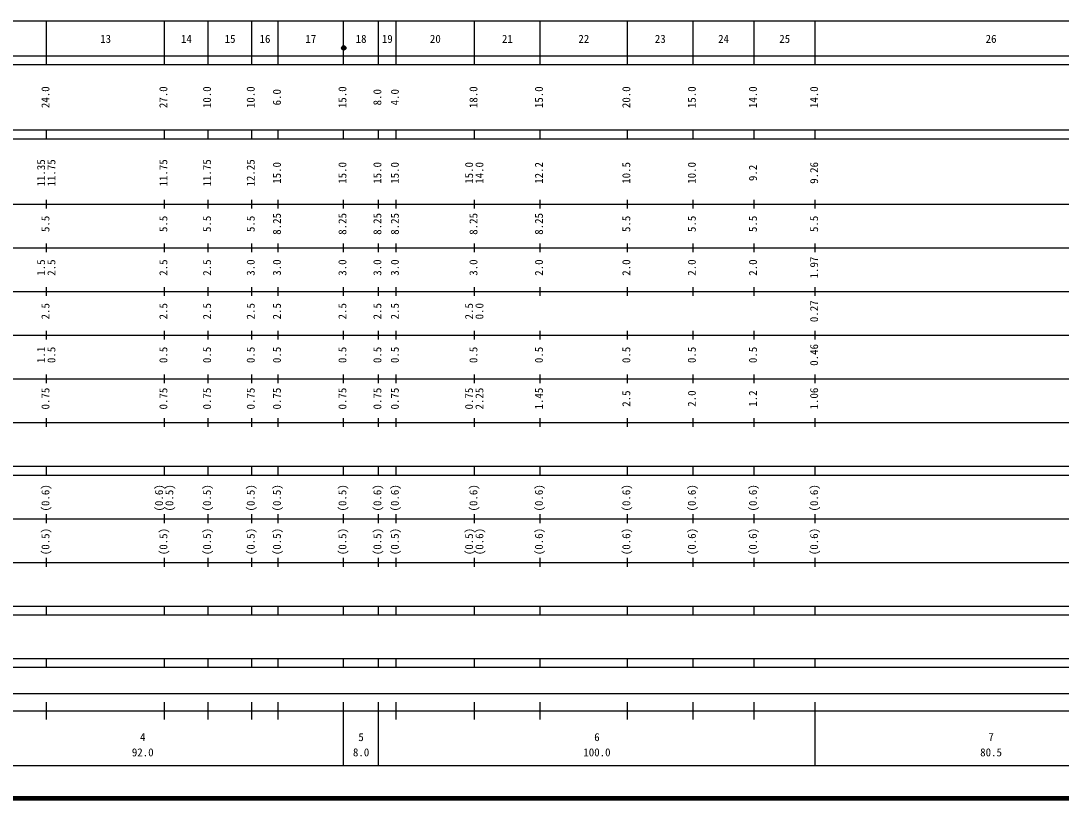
# Model space of a CAD drawing. Units: millimetres on the paper, enlarged 1000 times. Extents: x 40000 to 680000, y 20000 to 380000.
# Drawn here: x 286082 to 524303, y 20000 to 198000 of the extents above; entities that cross this region are included whole.
import ezdxf
from ezdxf.enums import TextEntityAlignment as Align

# ---------------------------------------------------------------- set-up
doc = ezdxf.new("R2010")
doc.units = ezdxf.units.MM
doc.header["$LTSCALE"] = 1000
doc.layers.add('M-TTL', color=2, linetype='Continuous', lineweight=140)
doc.layers.add('M-TTL-BAND', color=7, linetype='Continuous', lineweight=25)
doc.styles.add('ＭＳ ゴシック', font='')
doc.styles.get('ＭＳ ゴシック').set_extended_font_data('MS Gothic')

msp = doc.modelspace()

# ---------------------------------------------------------------- hatches: boundary and pattern name
at = {"layer": 'M-TTL-BAND'}
msp.add_hatch(color=256, dxfattribs=at).paths.add_polyline_path([(360517, 191790, 1), (359517, 191790, 1)])

# ---------------------------------------------------------------- linework, layer by layer
at = {"layer": 'M-TTL'}
msp.add_line((40000, 20000), (680000, 20000), dxfattribs=at)
at = {"layer": 'M-TTL-BAND'}
for p, q in [((68000, 198000), (579000, 198000)), ((292000, 188000), (292000, 198000)), ((319000, 188000), (319000, 198000)), ((329000, 188000), (329000, 198000)), ((339000, 188000), (339000, 198000)), ((345000, 188000), (345000, 198000)), ((360000, 188000), (360000, 198000)), ((368000, 188000), (368000, 198000)), ((372000, 188000), (372000, 198000)), ((390000, 188000), (390000, 198000)), ((405000, 188000), (405000, 198000)), ((425000, 188000), (425000, 198000)), ((440000, 188000), (440000, 198000)), ((454000, 188000), (454000, 198000)), ((468000, 188000), (468000, 198000)), ((40000, 190000), (579000, 190000)), ((40000, 188000), (579000, 188000)), ((40000, 173000), (579000, 173000)), ((292000, 171000), (292000, 173000)), ((319000, 171000), (319000, 173000)), ((329000, 171000), (329000, 173000)), ((339000, 171000), (339000, 173000)), ((345000, 171000), (345000, 173000)), ((360000, 171000), (360000, 173000)), ((368000, 171000), (368000, 173000)), ((372000, 171000), (372000, 173000)), ((390000, 171000), (390000, 173000)), ((405000, 171000), (405000, 173000)), ((425000, 171000), (425000, 173000)), ((440000, 171000), (440000, 173000)), ((454000, 171000), (454000, 173000)), ((468000, 171000), (468000, 173000)), ((40000, 171000), (579000, 171000)), ((40000, 156000), (579000, 156000)), ((292000, 155000), (292000, 157000)), ((319000, 155000), (319000, 157000)), ((329000, 155000), (329000, 157000)), ((339000, 155000), (339000, 157000)), ((345000, 155000), (345000, 157000)), ((360000, 155000), (360000, 157000)), ((368000, 155000), (368000, 157000)), ((372000, 155000), (372000, 157000)), ((390000, 155000), (390000, 157000)), ((405000, 155000), (405000, 157000)), ((425000, 155000), (425000, 157000)), ((440000, 155000), (440000, 157000)), ((454000, 155000), (454000, 157000)), ((468000, 155000), (468000, 157000)), ((46000, 146000), (579000, 146000)), ((292000, 145000), (292000, 147000)), ((319000, 145000), (319000, 147000)), ((329000, 145000), (329000, 147000)), ((339000, 145000), (339000, 147000)), ((345000, 145000), (345000, 147000)), ((360000, 145000), (360000, 147000)), ((368000, 145000), (368000, 147000)), ((372000, 145000), (372000, 147000)), ((390000, 145000), (390000, 147000)), ((405000, 145000), (405000, 147000)), ((425000, 145000), (425000, 147000)), ((440000, 145000), (440000, 147000)), ((454000, 145000), (454000, 147000)), ((468000, 145000), (468000, 147000)), ((52000, 136000), (579000, 136000)), ((292000, 135000), (292000, 137000)), ((319000, 135000), (319000, 137000)), ((329000, 135000), (329000, 137000)), ((339000, 135000), (339000, 137000)), ((345000, 135000), (345000, 137000)), ((360000, 135000), (360000, 137000)), ((368000, 135000), (368000, 137000)), ((372000, 135000), (372000, 137000)), ((390000, 135000), (390000, 137000)), ((405000, 135000), (405000, 137000)), ((425000, 135000), (425000, 137000)), ((440000, 135000), (440000, 137000)), ((454000, 135000), (454000, 137000)), ((468000, 135000), (468000, 137000)), ((292000, 125000), (292000, 127000)), ((319000, 125000), (319000, 127000)), ((329000, 125000), (329000, 127000)), ((339000, 125000), (339000, 127000)), ((345000, 125000), (345000, 127000)), ((360000, 125000), (360000, 127000)), ((368000, 125000), (368000, 127000)), ((372000, 125000), (372000, 127000)), ((390000, 125000), (390000, 127000)), ((405000, 125000), (405000, 127000)), ((425000, 125000), (425000, 127000)), ((440000, 125000), (440000, 127000)), ((454000, 125000), (454000, 127000)), ((468000, 125000), (468000, 127000)), ((46000, 126000), (579000, 126000)), ((292000, 115000), (292000, 117000)), ((319000, 115000), (319000, 117000)), ((329000, 115000), (329000, 117000)), ((339000, 115000), (339000, 117000)), ((345000, 115000), (345000, 117000)), ((360000, 115000), (360000, 117000)), ((368000, 115000), (368000, 117000)), ((372000, 115000), (372000, 117000)), ((390000, 115000), (390000, 117000)), ((405000, 115000), (405000, 117000)), ((425000, 115000), (425000, 117000)), ((440000, 115000), (440000, 117000)), ((454000, 115000), (454000, 117000)), ((468000, 115000), (468000, 117000)), ((52000, 116000), (579000, 116000)), ((46000, 106000), (579000, 106000)), ((292000, 105000), (292000, 107000)), ((319000, 105000), (319000, 107000)), ((329000, 105000), (329000, 107000)), ((339000, 105000), (339000, 107000)), ((345000, 105000), (345000, 107000)), ((360000, 105000), (360000, 107000)), ((368000, 105000), (368000, 107000)), ((372000, 105000), (372000, 107000)), ((390000, 105000), (390000, 107000)), ((405000, 105000), (405000, 107000)), ((425000, 105000), (425000, 107000)), ((440000, 105000), (440000, 107000)), ((454000, 105000), (454000, 107000)), ((468000, 105000), (468000, 107000)), ((40000, 96000), (579000, 96000)), ((292000, 94000), (292000, 96000)), ((319000, 94000), (319000, 96000)), ((329000, 94000), (329000, 96000)), ((339000, 94000), (339000, 96000)), ((345000, 94000), (345000, 96000)), ((360000, 94000), (360000, 96000)), ((368000, 94000), (368000, 96000)), ((372000, 94000), (372000, 96000)), ((390000, 94000), (390000, 96000)), ((405000, 94000), (405000, 96000)), ((425000, 94000), (425000, 96000)), ((440000, 94000), (440000, 96000)), ((454000, 94000), (454000, 96000)), ((468000, 94000), (468000, 96000)), ((40000, 94000), (579000, 94000)), ((49000, 84000), (579000, 84000)), ((292000, 83000), (292000, 85000)), ((319000, 83000), (319000, 85000)), ((329000, 83000), (329000, 85000)), ((339000, 83000), (339000, 85000)), ((345000, 83000), (345000, 85000)), ((360000, 83000), (360000, 85000)), ((368000, 83000), (368000, 85000)), ((372000, 83000), (372000, 85000)), ((390000, 83000), (390000, 85000)), ((405000, 83000), (405000, 85000)), ((425000, 83000), (425000, 85000)), ((440000, 83000), (440000, 85000)), ((454000, 83000), (454000, 85000)), ((468000, 83000), (468000, 85000)), ((40000, 74000), (579000, 74000)), ((292000, 73000), (292000, 75000)), ((319000, 73000), (319000, 75000)), ((329000, 73000), (329000, 75000)), ((339000, 73000), (339000, 75000)), ((345000, 73000), (345000, 75000)), ((360000, 73000), (360000, 75000)), ((368000, 73000), (368000, 75000)), ((372000, 73000), (372000, 75000)), ((390000, 73000), (390000, 75000)), ((405000, 73000), (405000, 75000)), ((425000, 73000), (425000, 75000)), ((440000, 73000), (440000, 75000)), ((454000, 73000), (454000, 75000)), ((468000, 73000), (468000, 75000)), ((40000, 64000), (579000, 64000)), ((40000, 62000), (579000, 62000)), ((292000, 62000), (292000, 64000)), ((319000, 62000), (319000, 64000)), ((329000, 62000), (329000, 64000)), ((339000, 62000), (339000, 64000)), ((345000, 62000), (345000, 64000)), ((360000, 62000), (360000, 64000)), ((368000, 62000), (368000, 64000)), ((372000, 62000), (372000, 64000)), ((390000, 62000), (390000, 64000)), ((405000, 62000), (405000, 64000)), ((425000, 62000), (425000, 64000)), ((440000, 62000), (440000, 64000)), ((454000, 62000), (454000, 64000)), ((468000, 62000), (468000, 64000)), ((40000, 52000), (579000, 52000)), ((292000, 50000), (292000, 52000)), ((319000, 50000), (319000, 52000)), ((329000, 50000), (329000, 52000)), ((339000, 50000), (339000, 52000)), ((345000, 50000), (345000, 52000)), ((360000, 50000), (360000, 52000)), ((368000, 50000), (368000, 52000)), ((372000, 50000), (372000, 52000)), ((390000, 50000), (390000, 52000)), ((405000, 50000), (405000, 52000)), ((425000, 50000), (425000, 52000)), ((440000, 50000), (440000, 52000)), ((454000, 50000), (454000, 52000)), ((468000, 50000), (468000, 52000)), ((40000, 50000), (579000, 50000)), ((71000, 44000), (565000, 44000)), ((292000, 38000), (292000, 42000)), ((319000, 38000), (319000, 42000)), ((329000, 38000), (329000, 42000)), ((339000, 38000), (339000, 42000)), ((345000, 38000), (345000, 42000)), ((360000, 27500), (360000, 42000)), ((368000, 27500), (368000, 42000)), ((372000, 38000), (372000, 42000)), ((390000, 38000), (390000, 42000)), ((405000, 38000), (405000, 42000)), ((425000, 38000), (425000, 42000)), ((440000, 38000), (440000, 42000)), ((454000, 38000), (454000, 42000)), ((468000, 27500), (468000, 42000)), ((40000, 40000), (579000, 40000)), ((68000, 27500), (579000, 27500))]:
    msp.add_line(p, q, dxfattribs=at)
msp.add_circle((360017, 191790), 500, dxfattribs=at)

# ---------------------------------------------------------------- texts
at = {"layer": 'M-TTL-BAND', "style": 'ＭＳ ゴシック'}
for s, p in [('13', (305500, 192405)), ('14', (324000, 192405)), ('15', (334000, 192405)), ('16', (342000, 192405)), ('17', (352500, 192405)), ('18', (364000, 192405)), ('19', (370000, 192405)), ('20', (381000, 192405)), ('21', (397500, 192405)), ('22', (415000, 192405)), ('23', (432500, 192405)), ('24', (447000, 192405)), ('25', (461000, 192405)), ('26', (508250, 192405)), ('4', (314000, 32523)), ('5', (364000, 32523)), ('6', (418000, 32523)), ('7', (508250, 32523)), ('92.0', (314000, 29033)), ('8.0', (364000, 29033)), ('100.0', (418000, 29033)), ('80.5', (508250, 29033))]:
    msp.add_text(s, height=1833, dxfattribs=at).set_placement(p, align=Align.BOTTOM_CENTER)
for s, p in [('24.0', (293181, 180500)), ('27.0', (320181, 180500)), ('10.0', (330181, 180500)), ('10.0', (340181, 180500)), ('6.0', (346181, 180500)), ('15.0', (361181, 180500)), ('8.0', (369181, 180500)), ('4.0', (373181, 180500)), ('18.0', (391181, 180500)), ('15.0', (406181, 180500)), ('20.0', (426181, 180500)), ('15.0', (441181, 180500)), ('14.0', (455181, 180500)), ('14.0', (469181, 180500)), ('11.35', (292181, 163174)), ('11.75', (294551, 163174)), ('11.75', (320181, 163174)), ('11.75', (330181, 163174)), ('12.25', (340181, 163174)), ('15.0', (346181, 163174)), ('15.0', (361181, 163174)), ('15.0', (369181, 163174)), ('15.0', (373181, 163174)), ('15.0', (390181, 163174)), ('14.0', (392551, 163174)), ('12.2', (406181, 163174)), ('10.5', (426181, 163174)), ('10.0', (441181, 163174)), ('9.2', (455181, 163174)), ('9.26', (469181, 163174)), ('5.5', (293181, 151500)), ('5.5', (320181, 151500)), ('5.5', (330181, 151500)), ('5.5', (340181, 151500)), ('8.25', (346181, 151500)), ('8.25', (361181, 151500)), ('8.25', (369181, 151500)), ('8.25', (373181, 151500)), ('8.25', (391181, 151500)), ('8.25', (406181, 151500)), ('5.5', (426181, 151500)), ('5.5', (441181, 151500)), ('5.5', (455181, 151500)), ('5.5', (469181, 151500)), ('1.5', (292181, 141500)), ('2.5', (294551, 141500)), ('2.5', (320181, 141500)), ('2.5', (330181, 141500)), ('3.0', (340181, 141500)), ('3.0', (346181, 141500)), ('3.0', (361181, 141500)), ('3.0', (369181, 141500)), ('3.0', (373181, 141500)), ('3.0', (391181, 141500)), ('2.0', (406181, 141500)), ('2.0', (426181, 141500)), ('2.0', (441181, 141500)), ('2.0', (455181, 141500)), ('1.97', (469181, 141500)), ('0.27', (469181, 131500)), ('2.5', (293181, 131500)), ('2.5', (320181, 131500)), ('2.5', (330181, 131500)), ('2.5', (340181, 131500)), ('2.5', (346181, 131500)), ('2.5', (361181, 131500)), ('2.5', (369181, 131500)), ('2.5', (373181, 131500)), ('2.5', (390181, 131500)), ('0.0', (392551, 131500)), ('1.1', (292181, 121500)), ('0.5', (294551, 121500)), ('0.5', (320181, 121500)), ('0.5', (330181, 121500)), ('0.5', (340181, 121500)), ('0.5', (346181, 121500)), ('0.5', (361181, 121500)), ('0.5', (369181, 121500)), ('0.5', (373181, 121500)), ('0.5', (391181, 121500)), ('0.5', (406181, 121500)), ('0.5', (426181, 121500)), ('0.5', (441181, 121500)), ('0.5', (455181, 121500)), ('0.46', (469181, 121500)), ('0.75', (293181, 111500)), ('0.75', (320181, 111500)), ('0.75', (330181, 111500)), ('0.75', (340181, 111500)), ('0.75', (346181, 111500)), ('0.75', (361181, 111500)), ('0.75', (369181, 111500)), ('0.75', (373181, 111500)), ('0.75', (390181, 111500)), ('2.25', (392551, 111500)), ('1.45', (406181, 111500)), ('2.5', (426181, 111500)), ('2.0', (441181, 111500)), ('1.2', (455181, 111500)), ('1.06', (469181, 111500)), ('(0.6)', (293181, 88764)), ('(0.6)', (319181, 88764)), ('(0.5)', (321551, 88764)), ('(0.5)', (330181, 88764)), ('(0.5)', (340181, 88764)), ('(0.5)', (346181, 88764)), ('(0.5)', (361181, 88764)), ('(0.6)', (369181, 88764)), ('(0.6)', (373181, 88764)), ('(0.6)', (391181, 88764)), ('(0.6)', (406181, 88764)), ('(0.6)', (426181, 88764)), ('(0.6)', (441181, 88764)), ('(0.6)', (455181, 88764)), ('(0.6)', (469181, 88764)), ('(0.5)', (293181, 78764)), ('(0.5)', (320181, 78764)), ('(0.5)', (330181, 78764)), ('(0.5)', (340181, 78764)), ('(0.5)', (346181, 78764)), ('(0.5)', (361181, 78764)), ('(0.5)', (369181, 78764)), ('(0.5)', (373181, 78764)), ('(0.5)', (390181, 78764)), ('(0.6)', (392551, 78764)), ('(0.6)', (406181, 78764)), ('(0.6)', (426181, 78764)), ('(0.6)', (441181, 78764)), ('(0.6)', (455181, 78764)), ('(0.6)', (469181, 78764))]:
    msp.add_text(s, height=1833, rotation=90, dxfattribs=at).set_placement(p, align=Align.BOTTOM_CENTER)

doc.saveas('drawing.dxf')
